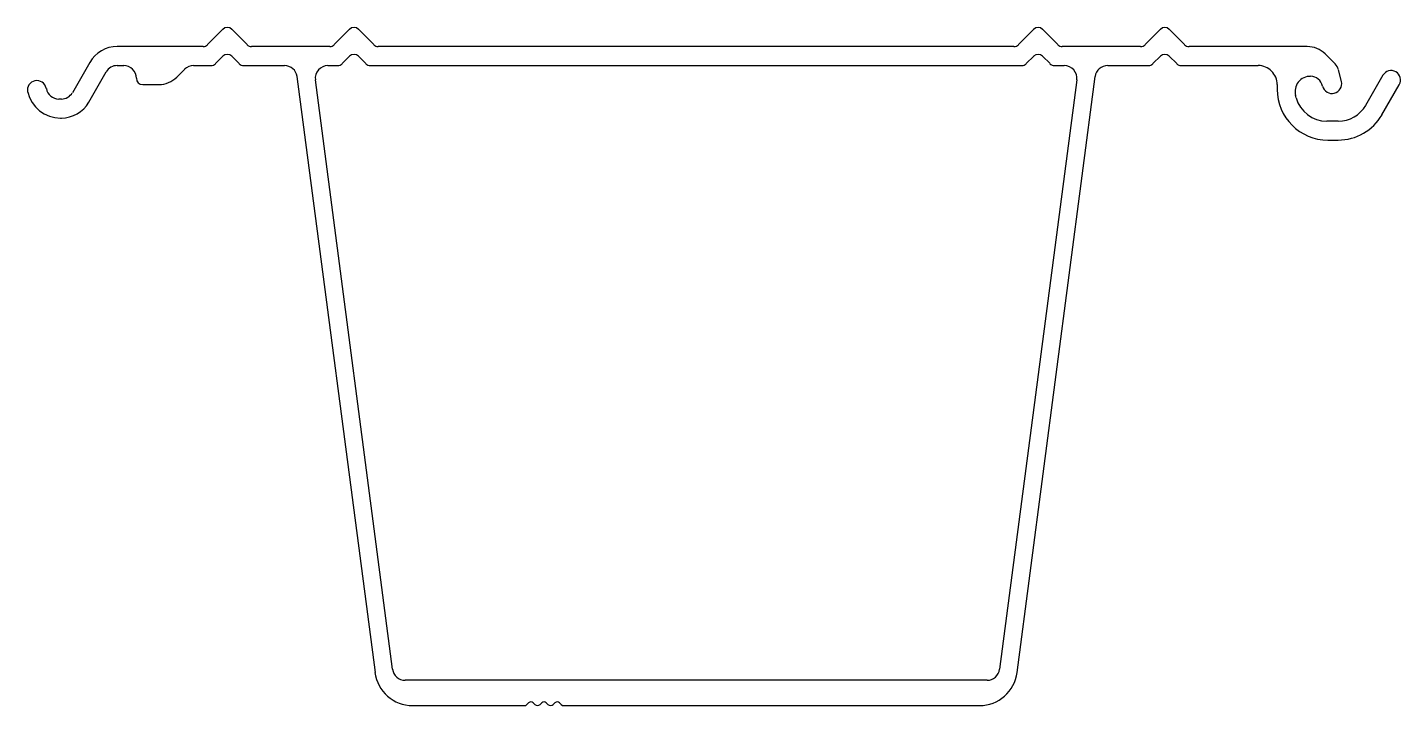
# Model space of a CAD drawing. Extents: x 1794 to 1902, y 1963 to 2017.
import ezdxf

# ---------------------------------------------------------------- set-up
doc = ezdxf.new("R2010")
doc.units = 0
doc.layers.get('0').update_dxf_attribs({"linetype": 'CONTINUOUS'})

msp = doc.modelspace()

# ---------------------------------------------------------------- linework, layer by layer
for p, q in [((1809.23, 2016.49), (1808.02, 2015.28)), ((1811.14, 2015.28), (1809.93, 2016.49)), ((1819.23, 2016.49), (1818.02, 2015.28)), ((1821.14, 2015.28), (1819.93, 2016.49)), ((1873.23, 2016.49), (1872.02, 2015.28)), ((1875.14, 2015.28), (1873.93, 2016.49)), ((1883.23, 2016.49), (1882.02, 2015.28)), ((1885.14, 2015.28), (1883.93, 2016.49)), ((1807.67, 2015.13), (1800.89, 2015.13)), ((1817.67, 2015.13), (1811.49, 2015.13)), ((1871.67, 2015.13), (1821.49, 2015.13)), ((1881.67, 2015.13), (1875.49, 2015.13)), ((1894.82, 2015.13), (1885.49, 2015.13)), ((1798.73, 2013.88), (1797.35, 2011.49)), ((1808.64, 2013.78), (1809.23, 2014.37)), ((1809.93, 2014.37), (1810.52, 2013.78)), ((1818.64, 2013.78), (1819.23, 2014.37)), ((1819.93, 2014.37), (1820.52, 2013.78)), ((1872.64, 2013.78), (1873.23, 2014.37)), ((1873.93, 2014.37), (1874.52, 2013.78)), ((1882.64, 2013.78), (1883.23, 2014.37)), ((1883.93, 2014.37), (1884.52, 2013.78)), ((1897.02, 2013.76), (1896.23, 2014.55)), ((1798.65, 2010.74), (1800.03, 2013.13)), ((1800.89, 2013.63), (1801.4, 2013.63)), ((1805.59, 2012.72), (1806.22, 2013.34)), ((1806.92, 2013.63), (1808.29, 2013.63)), ((1810.87, 2013.63), (1814.09, 2013.63)), ((1815.08, 2012.76), (1821.24, 1965.75)), ((1817.52, 2013.63), (1818.29, 2013.63)), ((1820.87, 2013.63), (1872.29, 2013.63)), ((1871.92, 1965.75), (1878.08, 2012.76)), ((1874.87, 2013.63), (1875.64, 2013.63)), ((1879.07, 2013.63), (1882.29, 2013.63)), ((1884.87, 2013.63), (1890.95, 2013.63)), ((1897.52, 2012.37), (1897.28, 2013.3)), ((1900.8, 2012.86), (1899.43, 2010.49)), ((1795.29, 2011.82), (1795.29, 2011.85)), ((1802.9, 2012.13), (1804.18, 2012.13)), ((1822.62, 1966.01), (1816.53, 2012.51)), ((1876.63, 2012.51), (1870.54, 1966.01)), ((1892.45, 2012.13), (1892.45, 2011.75)), ((1900.72, 2009.75), (1902.09, 2012.12)), ((1796.48, 2010.99), (1796.28, 2010.99)), ((1893.95, 2011.09), (1893.9, 2011.27)), ((1796.42, 2009.49), (1796.48, 2009.49)), ((1897.27, 2009.24), (1896.36, 2009.24)), ((1896.45, 2007.75), (1897.27, 2007.75)), ((1869.55, 1965.13), (1823.61, 1965.13)), ((1824.21, 1963.13), (1833.04, 1963.13)), ((1833.22, 1963.21), (1833.36, 1963.35)), ((1833.72, 1963.35), (1833.85, 1963.22)), ((1834.27, 1963.22), (1834.4, 1963.35)), ((1834.76, 1963.35), (1834.89, 1963.22)), ((1835.31, 1963.22), (1835.44, 1963.35)), ((1835.8, 1963.35), (1835.94, 1963.21)), ((1836.12, 1963.13), (1868.95, 1963.13))]:
    msp.add_line(p, q)
for centre, radius, start, end in [((1809.58, 2016.13), 0.5, 45.0002, 134.9998), ((1819.58, 2016.13), 0.5, 45, 135), ((1873.58, 2016.13), 0.5, 45, 135), ((1883.58, 2016.13), 0.5, 45.0002, 134.9998), ((1800.89, 2012.63), 2.5, 90, 150), ((1807.67, 2015.63), 0.5, 269.9997, 315), ((1811.49, 2015.63), 0.5, 225, 269.9999), ((1817.67, 2015.63), 0.5, 270.0001, 315), ((1821.49, 2015.63), 0.5, 225, 270.0001), ((1871.67, 2015.63), 0.5, 269.9999, 315), ((1875.49, 2015.63), 0.5, 225, 269.9999), ((1881.67, 2015.63), 0.5, 270.0001, 315), ((1885.49, 2015.63), 0.5, 225, 270.0003), ((1894.82, 2013.13), 2, 44.9995, 90.0001), ((1808.29, 2014.13), 0.5, 270.0001, 315), ((1809.58, 2014.01), 0.5, 45.0002, 134.9998), ((1810.87, 2014.13), 0.5, 225, 270.0003), ((1818.29, 2014.13), 0.5, 270.0001, 315), ((1819.58, 2014.01), 0.5, 45, 135), ((1820.87, 2014.13), 0.5, 225, 269.9999), ((1872.29, 2014.13), 0.5, 270.0001, 315), ((1873.58, 2014.01), 0.5, 45, 135), ((1874.87, 2014.13), 0.5, 225, 269.9999), ((1882.29, 2014.13), 0.5, 269.9997, 315), ((1883.58, 2014.01), 0.5, 45.0002, 134.9998), ((1884.87, 2014.13), 0.5, 225, 269.9999), ((1896.31, 2013.06), 1, 14.256, 44.9995), ((1800.89, 2012.63), 1, 90, 150), ((1801.4, 2012.63), 1, 359.9999, 90), ((1804.18, 2014.13), 2, 270, 315), ((1806.92, 2012.63), 1, 89.9999, 135), ((1814.09, 2012.63), 1, 7.4596, 90.0001), ((1817.52, 2012.63), 1, 90, 187.4596), ((1875.64, 2012.63), 1, 352.5404, 90), ((1879.07, 2012.63), 1, 89.9999, 172.5404), ((1890.95, 2012.13), 1.5, 359.9995, 90), ((1895.06, 2011.58), 1.2, 88.5676, 195.1161), ((1895.06, 2011.79), 0.999, 12.9089, 88.5676), ((1901.44, 2012.49), 0.743, 329.9995, 149.9995), ((1794.55, 2011.69), 0.75, 11.7737, 191.7737), ((1796.28, 2011.99), 1, 190, 269.9999), ((1802.9, 2012.63), 0.5, 179.9999, 269.9999), ((1896.45, 2011.75), 4, 179.9995, 269.9995), ((1896.78, 2012.19), 0.763, 193.5824, 13.5824), ((1796.42, 2012.16), 2.67, 193.5474, 270), ((1796.48, 2011.99), 1, 270, 330), ((1796.48, 2011.99), 2.5, 270, 330), ((1896.36, 2011.74), 2.5, 195.1161, 269.9995), ((1897.27, 2011.74), 2.5, 269.9996, 329.9995), ((1897.27, 2011.74), 3.99, 269.9995, 329.9995), ((1824.21, 1966.13), 3, 187.4596, 270), ((1823.61, 1966.13), 1, 187.4597, 270.0001), ((1868.95, 1966.13), 3, 270, 352.5404), ((1869.55, 1966.13), 1, 269.9999, 352.5403), ((1833.04, 1963.38), 0.25, 270, 315), ((1833.54, 1963.18), 0.25, 45, 135), ((1834.06, 1963.43), 0.3, 225, 315), ((1834.58, 1963.18), 0.25, 45, 135), ((1835.1, 1963.43), 0.3, 225, 315), ((1835.62, 1963.18), 0.25, 45, 135), ((1836.12, 1963.38), 0.25, 225, 270)]:
    msp.add_arc(centre, radius, start, end)

doc.saveas('drawing.dxf')
